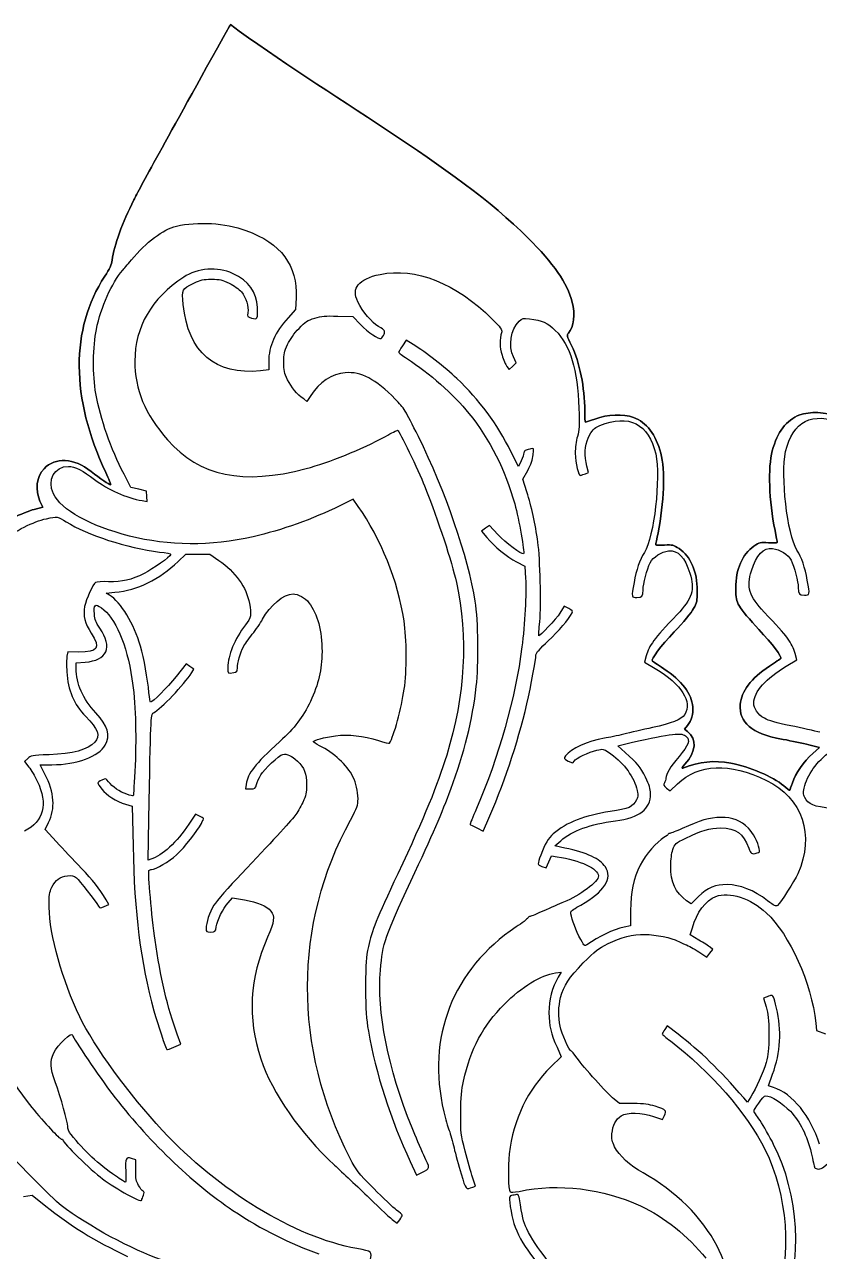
# Model space of a CAD drawing. Extents: x 6.8 to 53.1, y 2.5 to 44.2.
# Drawn here: x 25.82 to 30.57, y 25.34 to 32.66 of the extents above; entities that cross this region are included whole.
import ezdxf

# ---------------------------------------------------------------- set-up
doc = ezdxf.new("R2010")
doc.units = 0
doc.layers.add('Layer_1', color=7, linetype='CONTINUOUS')

msp = doc.modelspace()

# ---------------------------------------------------------------- linework, layer by layer
at = {"layer": 'Layer_1', "color": 1}
for p, q in [((27.445118, 31.029545), (27.442246, 30.960618)), ((27.442246, 30.960618), (27.397013, 30.911076)), ((27.69426, 30.921128), (27.783291, 30.918256)), ((27.783291, 30.918256), (27.828524, 30.871587)), ((28.10136, 30.778248), (28.079103, 30.743785)), ((28.143722, 30.751683), (28.10136, 30.778248)), ((28.079103, 30.743785), (28.079103, 30.743785)), ((28.75832, 30.643266), (28.741089, 30.67773)), ((27.281417, 30.600905), (27.233311, 30.595161)), ((27.281417, 30.649728), (27.281417, 30.600905)), ((28.702317, 30.621009), (28.716677, 30.603059)), ((28.716677, 30.603059), (28.737499, 30.623163)), ((28.737499, 30.623163), (28.75832, 30.643266)), ((27.509737, 30.412792), (27.490351, 30.427152)), ((27.532713, 30.448691), (27.509737, 30.412792)), ((28.771244, 30.023642), (28.726729, 30.112672)), ((28.78704, 30.058105), (28.771244, 30.023642)), ((29.189114, 29.98846), (29.17978, 30.025796)), ((26.459319, 29.89943), (26.418394, 29.978408)), ((28.79781, 29.947535), (28.826529, 30.000666)), ((28.821503, 29.872146), (28.79781, 29.947535)), ((29.170446, 29.98128), (29.189114, 29.98846)), ((26.505988, 29.887942), (26.459319, 29.89943)), ((26.552658, 29.876454), (26.505988, 29.887942)), ((26.554811, 29.84558), (26.552658, 29.876454)), ((25.916948, 29.817646), (25.933462, 29.781753)), ((25.933462, 29.781752), (25.916948, 29.817646)), ((26.526092, 29.820451), (26.556965, 29.815425)), ((26.556965, 29.815425), (26.554811, 29.84558)), ((27.784727, 29.829785), (27.702158, 29.788141)), ((27.815601, 29.785269), (27.784727, 29.829785)), ((25.933462, 29.781753), (25.882486, 29.768101)), ((25.882486, 29.768101), (25.933462, 29.781752)), ((26.073759, 29.694085), (26.073759, 29.694085)), ((28.575233, 29.655313), (28.551539, 29.638799)), ((28.598927, 29.671827), (28.575233, 29.655313)), ((28.64775, 29.618696), (28.598927, 29.671827)), ((28.551539, 29.638799), (28.582413, 29.600746)), ((26.741489, 29.457148), (26.786722, 29.500946)), ((26.786722, 29.500946), (26.859239, 29.500946)), ((26.859239, 29.500946), (26.931038, 29.500946)), ((26.931038, 29.500946), (26.984169, 29.46361)), ((28.759756, 29.454994), (28.809298, 29.429147)), ((28.809298, 29.429147), (28.813606, 29.355912)), ((26.312131, 29.269035), (26.363826, 29.274061)), ((26.331517, 29.256829), (26.312131, 29.269035)), ((29.044798, 29.190056), (29.01895, 29.149849)), ((29.071364, 29.176414), (29.044798, 29.190056)), ((26.083093, 28.917938), (26.078067, 28.892809)), ((26.149148, 28.91722), (26.083093, 28.917938)), ((26.132634, 28.852601), (26.185765, 28.856909)), ((26.132634, 28.819574), (26.132634, 28.852601)), ((26.788158, 28.846139), (26.728565, 28.77075)), ((26.811852, 28.831062), (26.788158, 28.846139)), ((29.533749, 28.893527), (29.522979, 28.856191)), ((29.522979, 28.856191), (29.587598, 28.818138)), ((30.367334, 28.832498), (30.431953, 28.870551)), ((30.431953, 28.870551), (30.421183, 28.907886)), ((26.835545, 28.815266), (26.811852, 28.831062)), ((26.822621, 28.794444), (26.835545, 28.815266)), ((29.761064, 28.457816), (29.779014, 28.479365)), ((29.779014, 28.479365), (29.761064, 28.457815)), ((29.779732, 28.442734), (29.761064, 28.457816)), ((29.761064, 28.457815), (29.779732, 28.442733)), ((29.774275, 28.411756), (29.774275, 28.411756)), ((29.363585, 28.357189), (29.444, 28.376574)), ((29.408101, 28.316981), (29.363585, 28.357189)), ((30.503472, 28.363045), (30.566641, 28.347963)), ((30.566641, 28.347963), (30.503472, 28.363045)), ((30.566641, 28.347963), (30.526433, 28.312067)), ((30.526433, 28.312068), (30.566641, 28.347963)), ((25.844002, 28.282518), (25.825334, 28.264568)), ((25.825334, 28.264568), (25.850464, 28.230823)), ((25.946675, 28.189179), (25.918673, 28.244464)), ((25.918673, 28.244464), (25.988318, 28.244464)), ((27.147153, 28.127432), (27.142845, 28.100867)), ((29.675911, 28.087943), (29.720426, 28.130304)), ((27.142845, 28.100867), (27.172282, 28.100867)), ((29.654371, 28.105174), (29.675911, 28.087943)), ((26.427727, 28.008964), (26.467935, 27.997476)), ((26.467935, 27.997476), (26.472243, 27.759822)), ((25.947393, 27.858904), (25.968214, 27.900548)), ((26.561991, 27.675817), (26.566299, 27.918497)), ((26.844879, 27.949371), (26.804672, 27.88906)), ((26.867855, 27.937883), (26.844879, 27.949371)), ((28.560155, 27.848852), (28.581695, 27.897676)), ((26.01632, 27.784233), (25.947393, 27.858904)), ((28.522102, 27.868238), (28.560155, 27.848852)), ((28.988077, 27.76054), (29.023258, 27.791413)), ((29.04767, 27.747616), (28.988077, 27.76054)), ((26.578505, 27.680843), (26.561991, 27.675817)), ((28.952177, 27.665047), (28.968691, 27.700229)), ((28.968691, 27.700229), (29.002437, 27.695203)), ((28.911252, 27.637763), (28.936382, 27.629148)), ((28.936382, 27.629148), (28.952177, 27.665047)), ((29.846074, 27.458266), (29.800841, 27.413751)), ((26.300643, 27.399391), (26.327209, 27.411597)), ((26.327209, 27.411597), (26.311413, 27.43888)), ((27.040172, 27.421649), (27.064584, 27.450368)), ((27.064584, 27.450368), (27.137101, 27.438162)), ((29.800841, 27.413751), (29.774275, 27.433137)), ((29.439692, 27.374979), (29.438974, 27.283795)), ((29.438974, 27.283795), (29.401639, 27.275179)), ((29.796533, 27.229228), (29.808739, 27.271589)), ((29.84751, 27.198354), (29.796533, 27.229228)), ((29.846792, 27.128709), (29.894897, 27.097118)), ((29.894897, 27.097118), (29.912847, 27.119375)), ((29.912847, 27.119375), (29.930797, 27.142351)), ((29.930797, 27.142351), (29.914283, 27.155275)), ((28.991667, 27.002343), (29.02613, 27.006651)), ((29.02613, 27.006651), (29.008181, 26.977213)), ((30.275432, 26.867361), (30.275432, 26.867361)), ((30.248866, 26.858027), (30.23307, 26.852283)), ((30.23307, 26.852283), (30.248866, 26.79987)), ((29.658679, 26.686428), (29.644319, 26.665606)), ((29.724016, 26.636169), (29.658679, 26.686428)), ((30.545396, 26.702942), (30.549704, 26.659144)), ((30.549704, 26.659144), (30.602117, 26.639758)), ((26.716359, 26.560062), (26.756566, 26.578011)), ((26.756566, 26.578011), (26.735027, 26.637605)), ((29.026848, 26.502623), (28.965101, 26.441593)), ((29.001719, 26.558626), (29.026848, 26.502623)), ((30.263226, 26.328869), (30.287637, 26.397796)), ((30.291945, 26.319535), (30.263226, 26.328869)), ((29.373637, 26.223325), (29.342046, 26.24989)), ((29.456924, 26.222607), (29.373637, 26.223325)), ((30.13686, 26.231223), (30.11532, 26.256352)), ((30.156963, 26.263532), (30.13686, 26.231223)), ((29.577546, 26.145782), (29.629959, 26.127832)), ((29.629959, 26.127832), (29.642165, 26.152244)), ((26.488038, 25.888024), (26.462909, 25.895922)), ((26.488038, 25.826277), (26.488038, 25.888024)), ((28.125772, 25.876536), (28.163825, 25.795403)), ((28.163825, 25.795403), (28.194699, 25.811199)), ((28.51564, 25.730784), (28.49769, 25.783197)), ((28.499126, 25.724322), (28.51564, 25.730784)), ((25.818873, 25.667601), (25.871286, 25.676217)), ((25.871286, 25.676217), (25.951701, 25.611598)), ((28.737499, 25.676217), (28.737499, 25.676217)), ((28.025971, 25.524721), (28.048229, 25.508925)), ((28.048229, 25.508925), (28.063307, 25.529747))]:
    msp.add_line(p, q, dxfattribs=at)
for points in [[(27.052604, 32.661093), (27.050971, 32.658103), (27.046272, 32.649744), (27.04492, 32.647248)], [(27.044921, 32.647248), (27.046273, 32.649744), (27.05097, 32.658103), (27.052603, 32.661093)], [(27.052603, 32.661093), (27.617851, 32.242095), (28.398712, 31.816991), (28.82552, 31.390802)], [(28.82552, 31.390802), (28.398712, 31.816991), (27.617852, 32.242095), (27.052604, 32.661093)], [(27.04492, 32.647248), (26.658641, 31.951515), (26.509283, 31.679398), (26.476974, 31.615497)], [(26.476974, 31.615497), (26.509283, 31.679398), (26.658642, 31.951515), (27.044921, 32.647248)], [(26.476974, 31.615497), (26.408047, 31.478362), (26.360666, 31.345526), (26.347742, 31.255059)], [(26.347742, 31.255059), (26.360666, 31.345526), (26.408047, 31.478362), (26.476974, 31.615497)], [(26.730719, 31.458184), (26.857085, 31.487622), (27.02294, 31.47757), (27.144999, 31.432337)], [(26.462191, 31.256429), (26.550504, 31.362692), (26.652458, 31.439516), (26.730719, 31.458184)], [(27.144999, 31.432337), (27.355369, 31.35623), (27.453016, 31.224838), (27.445118, 31.029545)], [(29.091904, 31.005233), (29.060313, 31.121547), (28.984195, 31.232126), (28.82552, 31.390802)], [(28.82552, 31.390802), (28.984195, 31.232126), (29.060313, 31.121547), (29.091904, 31.005233)], [(26.253256, 30.841431), (26.282694, 30.979285), (26.344441, 31.117139), (26.410496, 31.194682)], [(26.347742, 31.255059), (26.344152, 31.229212), (26.331952, 31.202654), (26.303232, 31.158857)], [(26.303232, 31.158857), (26.331952, 31.202654), (26.344152, 31.229212), (26.347742, 31.255059)], [(26.410496, 31.194682), (26.415522, 31.201144), (26.439215, 31.229146), (26.462191, 31.256429)], [(27.06602, 31.175296), (26.978425, 31.217658), (26.854931, 31.208324), (26.774516, 31.154475)], [(27.945557, 31.17027), (28.155209, 31.214786), (28.402198, 31.116421), (28.614005, 30.903896)], [(26.303232, 31.158857), (26.098605, 30.845096), (26.100744, 30.432238), (26.308962, 29.989239)], [(26.308962, 29.989239), (26.100744, 30.432239), (26.098605, 30.845096), (26.303232, 31.158857)], [(26.774516, 31.154475), (26.579941, 31.023801), (26.483731, 30.858663), (26.483013, 30.653318)], [(26.771644, 30.991491), (26.76231, 31.081958), (26.763028, 31.082676), (26.835545, 31.118575)], [(26.835545, 31.118575), (26.876471, 31.138679), (26.890112, 31.141551), (26.940372, 31.141551)], [(26.940372, 31.141551), (26.991349, 31.141551), (27.003555, 31.138679), (27.045916, 31.117857)], [(27.045916, 31.117857), (27.074636, 31.104215), (27.104073, 31.082676), (27.119151, 31.065444)], [(27.214644, 30.972823), (27.210336, 31.066162), (27.164384, 31.128627), (27.06602, 31.175296)], [(27.813447, 31.006569), (27.772521, 31.08842), (27.816319, 31.142987), (27.945557, 31.17027)], [(27.119151, 31.065444), (27.147153, 31.032417), (27.163666, 30.978567), (27.156486, 30.941232)], [(27.233311, 30.595161), (26.961911, 30.566442), (26.801082, 30.704295), (26.771644, 30.991491)], [(27.178744, 30.90964), (27.213926, 30.898871), (27.218234, 30.905332), (27.214644, 30.972823)], [(27.936941, 30.859381), (27.896733, 30.883793), (27.843602, 30.946258), (27.813447, 31.006569)], [(29.091904, 31.005233), (29.110572, 30.93487), (29.100512, 30.854453), (29.069638, 30.819989)], [(29.069639, 30.81999), (29.100513, 30.854454), (29.110572, 30.93487), (29.091904, 31.005233)], [(27.156486, 30.941232), (27.152179, 30.918974), (27.153614, 30.917538), (27.178744, 30.90964)], [(27.397013, 30.911076), (27.318752, 30.825636), (27.281417, 30.741631), (27.281417, 30.649728)], [(27.46235, 30.847893), (27.501121, 30.888819), (27.512609, 30.895999), (27.556406, 30.908922)], [(27.556406, 30.908922), (27.59805, 30.921846), (27.618871, 30.924), (27.69426, 30.921128)], [(28.614005, 30.903896), (28.664264, 30.853637), (28.675034, 30.839277), (28.671444, 30.827072)], [(28.774834, 30.890255), (28.79422, 30.908922), (28.798528, 30.90964), (28.837299, 30.905332)], [(28.837299, 30.905332), (28.910534, 30.897435), (28.947152, 30.880921), (28.990949, 30.836405)], [(26.250384, 30.459461), (26.230998, 30.566442), (26.232434, 30.744503), (26.253256, 30.841431)], [(27.394141, 30.752401), (27.409219, 30.783274), (27.43363, 30.818456), (27.46235, 30.847893)], [(27.828524, 30.871587), (27.875912, 30.822764), (27.936223, 30.782556), (27.952018, 30.7883)], [(27.96925, 30.81343), (27.97643, 30.83497), (27.975712, 30.835687), (27.936941, 30.859381)], [(28.671444, 30.827072), (28.657802, 30.78112), (28.65852, 30.735887), (28.673598, 30.6885)], [(28.741089, 30.67773), (28.709497, 30.741631), (28.725293, 30.842867), (28.774834, 30.890255)], [(28.990949, 30.836405), (29.080698, 30.747375), (29.124495, 30.602341), (29.131675, 30.371866)], [(29.087586, 30.746052), (29.059585, 30.803492), (29.058869, 30.807785), (29.069639, 30.81999)], [(29.069638, 30.819989), (29.058869, 30.807784), (29.059584, 30.803493), (29.087585, 30.746053)], [(27.371165, 30.646138), (27.371165, 30.69568), (27.374755, 30.710039), (27.394141, 30.752401)], [(27.952018, 30.7883), (27.957762, 30.790454), (27.964942, 30.801942), (27.96925, 30.81343)], [(28.404352, 30.548492), (28.331117, 30.618137), (28.21911, 30.705013), (28.143722, 30.751683)], [(28.079103, 30.743785), (28.066897, 30.725117), (28.056845, 30.707167), (28.056845, 30.705013)], [(28.056845, 30.705013), (28.056845, 30.702859), (28.079821, 30.685628), (28.10854, 30.66696)], [(28.673598, 30.6885), (28.681496, 30.661216), (28.695137, 30.631061), (28.702317, 30.621009)], [(29.087585, 30.746053), (29.137126, 30.644099), (29.166578, 30.496894), (29.166578, 30.35545)], [(29.166578, 30.35545), (29.166578, 30.496894), (29.137127, 30.644098), (29.087586, 30.746052)], [(26.483013, 30.653318), (26.481577, 30.484591), (26.543324, 30.336685), (26.678306, 30.183035)], [(27.394141, 30.54203), (27.374755, 30.582237), (27.371165, 30.596597), (27.371165, 30.646138)], [(28.10854, 30.66696), (28.237778, 30.583673), (28.384966, 30.452281), (28.475433, 30.340993)], [(27.490351, 30.427152), (27.450144, 30.455153), (27.415681, 30.496797), (27.394141, 30.54203)], [(27.738058, 30.583673), (27.660515, 30.577211), (27.582254, 30.526234), (27.532713, 30.448691)], [(28.036741, 30.425716), (27.918991, 30.54562), (27.832832, 30.590853), (27.738058, 30.583673)], [(28.726729, 30.112672), (28.64416, 30.279246), (28.537898, 30.422126), (28.404352, 30.548492)], [(26.418394, 29.978408), (26.339415, 30.129904), (26.278386, 30.305093), (26.250384, 30.459461)], [(28.174595, 30.202421), (28.095616, 30.361815), (28.089154, 30.371866), (28.036741, 30.425716)], [(28.475433, 30.340993), (28.600363, 30.186625), (28.694419, 30.001384), (28.748987, 29.800347)], [(29.131675, 30.371866), (29.135265, 30.265604), (29.133829, 30.24191), (29.123059, 30.203139)], [(29.170876, 30.288696), (29.168722, 30.288696), (29.166578, 30.318833), (29.166578, 30.35545)], [(29.166578, 30.35545), (29.166578, 30.318833), (29.168722, 30.288696), (29.170876, 30.288696)], [(29.226887, 30.307359), (29.198886, 30.297308), (29.173748, 30.288696), (29.170876, 30.288696)], [(29.170876, 30.288696), (29.173748, 30.288696), (29.198885, 30.297308), (29.226887, 30.307359)], [(29.45664, 30.317408), (29.398482, 30.338948), (29.301558, 30.335362), (29.226887, 30.307359)], [(29.226887, 30.307359), (29.301557, 30.335362), (29.398482, 30.338947), (29.45664, 30.317407)], [(29.256605, 30.267758), (29.427486, 30.340993), (29.551698, 30.27781), (29.589752, 30.099749)], [(29.620331, 30.103453), (29.590176, 30.215453), (29.535618, 30.287252), (29.45664, 30.317408)], [(29.45664, 30.317407), (29.535618, 30.287251), (29.590176, 30.215454), (29.620331, 30.103454)], [(30.448891, 30.331774), (30.369912, 30.301618), (30.315352, 30.229804), (30.285196, 30.117798)], [(30.285196, 30.117798), (30.315352, 30.229804), (30.369912, 30.301618), (30.448891, 30.331774)], [(30.36518, 30.114108), (30.403234, 30.29217), (30.527446, 30.355353), (30.698327, 30.282118)], [(30.678647, 30.321704), (30.603976, 30.349706), (30.507048, 30.353313), (30.448891, 30.331774)], [(30.448891, 30.331774), (30.507048, 30.353313), (30.603976, 30.349706), (30.678647, 30.321704)], [(27.977866, 30.203857), (28.014484, 30.223961), (28.046793, 30.240474), (28.050383, 30.240474)], [(28.050383, 30.240474), (28.058999, 30.240474), (28.174595, 30.002102), (28.211213, 29.908045)], [(29.187678, 30.193805), (29.211372, 30.243346), (29.219987, 30.251962), (29.256605, 30.267758)], [(26.678306, 30.183035), (26.870727, 29.965485), (27.126331, 29.911635), (27.503993, 30.011436)], [(27.503993, 30.011436), (27.643283, 30.048771), (27.832832, 30.125596), (27.977866, 30.203857)], [(28.513486, 29.22093), (28.472561, 29.480124), (28.333989, 29.880762), (28.174595, 30.202421)], [(29.123059, 30.203139), (29.115161, 30.175855), (29.110135, 30.136366), (29.110135, 30.103338)], [(29.17978, 30.025796), (29.163984, 30.086825), (29.166856, 30.151444), (29.187678, 30.193805)], [(28.803554, 30.105492), (28.803554, 30.099031), (28.796374, 30.077491), (28.78704, 30.058105)], [(28.816478, 30.121288), (28.809298, 30.119134), (28.803554, 30.111954), (28.803554, 30.105492)], [(28.845915, 30.129186), (28.836581, 30.127032), (28.822939, 30.122724), (28.816478, 30.121288)], [(28.826529, 30.000666), (28.845915, 30.036565), (28.855967, 30.066003), (28.858839, 30.094005)], [(28.858839, 30.094005), (28.863147, 30.134212), (28.863147, 30.134212), (28.845915, 30.129186)], [(29.110135, 30.103338), (29.110853, 30.041591), (29.129521, 29.966203), (29.143163, 29.971228)], [(29.589752, 30.099749), (29.620625, 29.953997), (29.580418, 29.605054), (29.522261, 29.510997)], [(29.620331, 30.103454), (29.646897, 30.002935), (29.639717, 29.806927), (29.603817, 29.628866)], [(29.603817, 29.628865), (29.639717, 29.806927), (29.646897, 30.002934), (29.620331, 30.103453)], [(30.285196, 30.117798), (30.258631, 30.01728), (30.265811, 29.821272), (30.30171, 29.643212)], [(30.30171, 29.643211), (30.265811, 29.821271), (30.258631, 30.01728), (30.285196, 30.117798)], [(30.432671, 29.525357), (30.374514, 29.619414), (30.334307, 29.968357), (30.36518, 30.114108)], [(25.941362, 30.010788), (26.008134, 30.081869), (26.118699, 30.075406), (26.222808, 29.994274)], [(26.222808, 29.994274), (26.118699, 30.075407), (26.008135, 30.081869), (25.941363, 30.010788)], [(25.997652, 29.861376), (25.957444, 29.943227), (26.002678, 30.025078), (26.0874, 30.025078)], [(26.0874, 30.025078), (26.124736, 30.025078), (26.174995, 29.99923), (26.243204, 29.946817)], [(25.916948, 29.817646), (25.886074, 29.882983), (25.896847, 29.96412), (25.941362, 30.010788)], [(25.941363, 30.010788), (25.896848, 29.96412), (25.886075, 29.882983), (25.916948, 29.817646)], [(26.33841, 29.91528), (26.330527, 29.91528), (26.275939, 29.952631), (26.222808, 29.994274)], [(26.222808, 29.994274), (26.275939, 29.95263), (26.330527, 29.915281), (26.33841, 29.915281)], [(26.243204, 29.946817), (26.322183, 29.885788), (26.432035, 29.836246), (26.526092, 29.820451)], [(26.308962, 29.989239), (26.328348, 29.948313), (26.341282, 29.91528), (26.33841, 29.91528)], [(26.33841, 29.915281), (26.341282, 29.915281), (26.328348, 29.948314), (26.308962, 29.989239)], [(29.143163, 29.971228), (29.147471, 29.972664), (29.160394, 29.97769), (29.170446, 29.98128)], [(28.211213, 29.908045), (28.295935, 29.693367), (28.37276, 29.459302), (28.400762, 29.332218)], [(28.88684, 29.572744), (28.871763, 29.681879), (28.848787, 29.785987), (28.821503, 29.872146)], [(26.450703, 29.609362), (26.216639, 29.668955), (26.043603, 29.765166), (25.997652, 29.861376)], [(28.748987, 29.800347), (28.774834, 29.707008), (28.809298, 29.511715), (28.8014, 29.503817)], [(25.882486, 29.768101), (25.854485, 29.760921), (25.797762, 29.737947), (25.756119, 29.717125)], [(25.756119, 29.717125), (25.797762, 29.737947), (25.854484, 29.760922), (25.882486, 29.768101)], [(25.95529, 29.712752), (26.019909, 29.727112), (26.022781, 29.726394), (26.073759, 29.694085)], [(27.702158, 29.788141), (27.549227, 29.712034), (27.356087, 29.643107), (27.188078, 29.605054)], [(28.089154, 29.102462), (28.053255, 29.339398), (27.949865, 29.596438), (27.815601, 29.785269)], [(25.675275, 29.57059), (25.775793, 29.643825), (25.87703, 29.695521), (25.95529, 29.712752)], [(26.073759, 29.694085), (26.198689, 29.615106), (26.435625, 29.538281), (26.630918, 29.513869)], [(27.188078, 29.605054), (26.932474, 29.547615), (26.686921, 29.549051), (26.450703, 29.609362)], [(28.582413, 29.600746), (28.625492, 29.547615), (28.700881, 29.485868), (28.759756, 29.454994)], [(28.8014, 29.503817), (28.792784, 29.494484), (28.694419, 29.568437), (28.64775, 29.618696)], [(29.603817, 29.628866), (29.596637, 29.592249), (29.59019, 29.559212), (29.59019, 29.55634)], [(29.59019, 29.55634), (29.59019, 29.559212), (29.596637, 29.592248), (29.603817, 29.628865)], [(30.30171, 29.643212), (30.30889, 29.606593), (30.315345, 29.573578), (30.315345, 29.570705)], [(30.315345, 29.570706), (30.315345, 29.573579), (30.30889, 29.606593), (30.30171, 29.643211)], [(26.630918, 29.513869), (26.668972, 29.508843), (26.699127, 29.503099), (26.698409, 29.49951)], [(28.898328, 29.098872), (28.907662, 29.202262), (28.9012, 29.472944), (28.88684, 29.572744)], [(29.522261, 29.510997), (29.493541, 29.465046), (29.474156, 29.408325), (29.460514, 29.3315)], [(29.556724, 29.449968), (29.574674, 29.484432), (29.623497, 29.515305), (29.667295, 29.520331)], [(29.642596, 29.554907), (29.613876, 29.552753), (29.59019, 29.553467), (29.59019, 29.55634)], [(29.59019, 29.55634), (29.59019, 29.553467), (29.613876, 29.552754), (29.642596, 29.554907)], [(29.730183, 29.534074), (29.69572, 29.557049), (29.692137, 29.557779), (29.642596, 29.554907)], [(29.642596, 29.554907), (29.692137, 29.557779), (29.69572, 29.557049), (29.730183, 29.534074)], [(29.667295, 29.520331), (29.72258, 29.526793), (29.764223, 29.482996), (29.794379, 29.386785)], [(29.837889, 29.28351), (29.837889, 29.396234), (29.798392, 29.488123), (29.730183, 29.534074)], [(29.730183, 29.534074), (29.798392, 29.488123), (29.837889, 29.396234), (29.837889, 29.28351)], [(30.175344, 29.548441), (30.107135, 29.50249), (30.067638, 29.410547), (30.067638, 29.297856)], [(30.067638, 29.297855), (30.067638, 29.410546), (30.107135, 29.502489), (30.175344, 29.548441)], [(30.160553, 29.401145), (30.190709, 29.497356), (30.232352, 29.541153), (30.287637, 29.534691)], [(30.263649, 29.569251), (30.21339, 29.572124), (30.209807, 29.571417), (30.175344, 29.548441)], [(30.175344, 29.548441), (30.209807, 29.571416), (30.21339, 29.572124), (30.263649, 29.569251)], [(30.263649, 29.569251), (30.291651, 29.567098), (30.315345, 29.567834), (30.315345, 29.570706)], [(30.315345, 29.570705), (30.315345, 29.567833), (30.291651, 29.567098), (30.263649, 29.569251)], [(30.287637, 29.534691), (30.331435, 29.529665), (30.380258, 29.498792), (30.398208, 29.464328)], [(30.494418, 29.34586), (30.480777, 29.422685), (30.461391, 29.479406), (30.432671, 29.525357)], [(26.363826, 29.274061), (26.499526, 29.286267), (26.628764, 29.34945), (26.741489, 29.457148)], [(26.698409, 29.49951), (26.692665, 29.48515), (26.589993, 29.411915), (26.539016, 29.386067)], [(26.984169, 29.46361), (27.082534, 29.396119), (27.148589, 29.303498), (27.166538, 29.207288)], [(29.514363, 29.288421), (29.514363, 29.32073), (29.539493, 29.414787), (29.556724, 29.449968)], [(30.398208, 29.464328), (30.41544, 29.429147), (30.440569, 29.33509), (30.440569, 29.302781)], [(26.539016, 29.386067), (26.459319, 29.346578), (26.40906, 29.33509), (26.326491, 29.336526)], [(28.813606, 29.355912), (28.819349, 29.274779), (28.80858, 29.076614), (28.792066, 28.948094)], [(29.794379, 29.386785), (29.824534, 29.290575), (29.807303, 29.23529), (29.717554, 29.140515)], [(30.237378, 29.154875), (30.14763, 29.249649), (30.130398, 29.304934), (30.160553, 29.401145)], [(26.248948, 29.332936), (26.233152, 29.322884), (26.191509, 29.2317), (26.183611, 29.189338)], [(26.326491, 29.336526), (26.288437, 29.337962), (26.253974, 29.335808), (26.248948, 29.332936)], [(28.400762, 29.332218), (28.472561, 29.004815), (28.453175, 28.660898), (28.343323, 28.301904)], [(29.460514, 29.3315), (29.444718, 29.241751), (29.444718, 29.242469), (29.477746, 29.242469)], [(29.477746, 29.242469), (29.508619, 29.242469), (29.514363, 29.249649), (29.514363, 29.288421)], [(29.816342, 29.176523), (29.835728, 29.211705), (29.837889, 29.221045), (29.837889, 29.28351)], [(29.837889, 29.28351), (29.837889, 29.221045), (29.835728, 29.211704), (29.816342, 29.176522)], [(30.067638, 29.297856), (30.067638, 29.235391), (30.069807, 29.226069), (30.089192, 29.190888)], [(30.089192, 29.190888), (30.069807, 29.22607), (30.067638, 29.235391), (30.067638, 29.297855)], [(30.440569, 29.302781), (30.440569, 29.264009), (30.446313, 29.256829), (30.477187, 29.256829)], [(30.477187, 29.256829), (30.510214, 29.256829), (30.510214, 29.256111), (30.494418, 29.34586)], [(26.516758, 28.951684), (26.478705, 29.083794), (26.39829, 29.216622), (26.331517, 29.256829)], [(27.244799, 29.113231), (27.289314, 29.1958), (27.371165, 29.264009), (27.42645, 29.264009)], [(27.42645, 29.264009), (27.455888, 29.264009), (27.500403, 29.239597), (27.521225, 29.211596)], [(27.521225, 29.211596), (27.57292, 29.144105), (27.599486, 29.042868), (27.599486, 28.919374)], [(28.519948, 28.711157), (28.535026, 28.840395), (28.531436, 29.104615), (28.513486, 29.22093)], [(26.183611, 29.189338), (26.172841, 29.132617), (26.183611, 29.08882), (26.2231, 29.029227)], [(26.241768, 29.144105), (26.23746, 29.200108), (26.246076, 29.207288), (26.283412, 29.18144)], [(26.274078, 29.059382), (26.249666, 29.094564), (26.243922, 29.109641), (26.241768, 29.144105)], [(26.283412, 29.18144), (26.365262, 29.124719), (26.435625, 28.961736), (26.465781, 28.757827)], [(27.166538, 29.207288), (27.179462, 29.138361), (27.17659, 29.123283), (27.142127, 29.078768)], [(29.01895, 29.149849), (28.995975, 29.113949), (28.898328, 29.009123), (28.892584, 29.014149)], [(28.948588, 28.983993), (29.012489, 29.043586), (29.070646, 29.111077), (29.091467, 29.150567)], [(29.091467, 29.150567), (29.097211, 29.160619), (29.092903, 29.165645), (29.071364, 29.176414)], [(29.717554, 29.140515), (29.573238, 28.988301), (29.553134, 28.961018), (29.533749, 28.893527)], [(29.70076, 29.037242), (29.752455, 29.092527), (29.804854, 29.154984), (29.816342, 29.176523)], [(29.816342, 29.176522), (29.804854, 29.154983), (29.752455, 29.092527), (29.70076, 29.037243)], [(30.089192, 29.190888), (30.101398, 29.169348), (30.153079, 29.106871), (30.204774, 29.051587)], [(30.204774, 29.051587), (30.153079, 29.106871), (30.101398, 29.169349), (30.089192, 29.190888)], [(30.421183, 28.907886), (30.401798, 28.975377), (30.381694, 29.002661), (30.237378, 29.154875)], [(27.142127, 29.078768), (27.078226, 28.994763), (27.0373, 28.896399), (27.0373, 28.825318)], [(27.18377, 29.022765), (27.20531, 29.050048), (27.233311, 29.090974), (27.244799, 29.113231)], [(28.089872, 28.695362), (28.105668, 28.79947), (28.10495, 28.999071), (28.089154, 29.102462)], [(28.892584, 29.014149), (28.891866, 29.015585), (28.89402, 29.053638), (28.898328, 29.098872)], [(26.2231, 29.029227), (26.279822, 28.94235), (26.261872, 28.915066), (26.149148, 28.91722)], [(26.185765, 28.856909), (26.318593, 28.866961), (26.352339, 28.944504), (26.274078, 29.059382)], [(27.130639, 28.948094), (27.137819, 28.961736), (27.161512, 28.995481), (27.18377, 29.022765)], [(29.70076, 29.037243), (29.620345, 28.953238), (29.560021, 28.872813), (29.570073, 28.86348)], [(29.570073, 28.86348), (29.560021, 28.872813), (29.620345, 28.953237), (29.70076, 29.037242)], [(30.204774, 29.051587), (30.285189, 28.967583), (30.345507, 28.887179), (30.335456, 28.877846)], [(30.335456, 28.877846), (30.345507, 28.88718), (30.285189, 28.967583), (30.204774, 29.051587)], [(26.567017, 28.673822), (26.559837, 28.757827), (26.53758, 28.879885), (26.516758, 28.951684)], [(27.094739, 28.821728), (27.094739, 28.849729), (27.112689, 28.91363), (27.130639, 28.948094)], [(27.599486, 28.919374), (27.598768, 28.81024), (27.578664, 28.724081), (27.530559, 28.622845)], [(28.792066, 28.948094), (28.753294, 28.64223), (28.654212, 28.291134), (28.520666, 27.983116)], [(28.875353, 28.900707), (28.875353, 28.910758), (28.900482, 28.93876), (28.948588, 28.983993)], [(26.078067, 28.892809), (26.075195, 28.878449), (26.075195, 28.836088), (26.077349, 28.798034)], [(28.821503, 28.607767), (28.846633, 28.716183), (28.875353, 28.872705), (28.875353, 28.900707)], [(29.637563, 28.817538), (29.601663, 28.841949), (29.570796, 28.862757), (29.570073, 28.86348)], [(29.570073, 28.86348), (29.570796, 28.862757), (29.601663, 28.841949), (29.637563, 28.817538)], [(30.335456, 28.877846), (30.334738, 28.877126), (30.303864, 28.856295), (30.267965, 28.831882)], [(30.267965, 28.831882), (30.303864, 28.856294), (30.334738, 28.877127), (30.335456, 28.877846)], [(26.077349, 28.798034), (26.083093, 28.690336), (26.11971, 28.604895), (26.189355, 28.533814)], [(26.250384, 28.553918), (26.172123, 28.63864), (26.133352, 28.727671), (26.132634, 28.819574)], [(26.728565, 28.77075), (26.673998, 28.70326), (26.590711, 28.617819), (26.577069, 28.617819)], [(26.593583, 28.553918), (26.64097, 28.579765), (26.775234, 28.720491), (26.822621, 28.794444)], [(27.0373, 28.825318), (27.0373, 28.787982), (27.0373, 28.787982), (27.072482, 28.794444)], [(27.072482, 28.794444), (27.091867, 28.798752), (27.094739, 28.802342), (27.094739, 28.821728)], [(29.587598, 28.818138), (29.744838, 28.724799), (29.811611, 28.619255), (29.762787, 28.543866)], [(29.811331, 28.589934), (29.804861, 28.668911), (29.746697, 28.745021), (29.637563, 28.817538)], [(29.637563, 28.817538), (29.746697, 28.745021), (29.804861, 28.668912), (29.811331, 28.589934)], [(30.267965, 28.831882), (30.158112, 28.758681), (30.100666, 28.683258), (30.094204, 28.603562)], [(30.094204, 28.603562), (30.100666, 28.683258), (30.158112, 28.75868), (30.267965, 28.831882)], [(30.174913, 28.614229), (30.174913, 28.67813), (30.250302, 28.762853), (30.367334, 28.832498)], [(26.465781, 28.757827), (26.486602, 28.619973), (26.493064, 28.434732), (26.484449, 28.240874)], [(28.367734, 28.098713), (28.447431, 28.311955), (28.49769, 28.515146), (28.519948, 28.711157)], [(26.577069, 28.617819), (26.574915, 28.617819), (26.569889, 28.642948), (26.567017, 28.673822)], [(28.002996, 28.373702), (28.027407, 28.41391), (28.073359, 28.583355), (28.089872, 28.695362)], [(26.306387, 28.361497), (26.338697, 28.422526), (26.323619, 28.474221), (26.250384, 28.553918)], [(26.566299, 27.918497), (26.577069, 28.516582), (26.577787, 28.54602), (26.593583, 28.553918)], [(27.530559, 28.622845), (27.484608, 28.527352), (27.436502, 28.464169), (27.34819, 28.383754)], [(28.581695, 27.897676), (28.680778, 28.115944), (28.7655, 28.367959), (28.821503, 28.607767)], [(29.779014, 28.479365), (29.804143, 28.508802), (29.814877, 28.546135), (29.811331, 28.589934)], [(29.811331, 28.589934), (29.814877, 28.546136), (29.804143, 28.508803), (29.779014, 28.479365)], [(30.094204, 28.603562), (30.089896, 28.55043), (30.107142, 28.508791), (30.148068, 28.472898)], [(30.148068, 28.472898), (30.107142, 28.508791), (30.089896, 28.55043), (30.094204, 28.603562)], [(30.238096, 28.522326), (30.197889, 28.545302), (30.174913, 28.578329), (30.174913, 28.614229)], [(26.189355, 28.533814), (26.263308, 28.459143), (26.278386, 28.415346), (26.24464, 28.378728)], [(29.762787, 28.543866), (29.743402, 28.515146), (29.683808, 28.490735), (29.571802, 28.466323)], [(30.395336, 28.477093), (30.307741, 28.495043), (30.264662, 28.507248), (30.238096, 28.522326)], [(30.569807, 28.438321), (30.54037, 28.446219), (30.461391, 28.463451), (30.395336, 28.477093)], [(27.547073, 28.382318), (27.547073, 28.390934), (27.614564, 28.408884), (27.679901, 28.4175)], [(27.679901, 28.4175), (27.756007, 28.427552), (27.846474, 28.416782), (27.935505, 28.38878)], [(29.399485, 28.426834), (29.362149, 28.4175), (29.310454, 28.40673), (29.284606, 28.402422)], [(29.571802, 28.466323), (29.514363, 28.454117), (29.43682, 28.436168), (29.399485, 28.426834)], [(29.444, 28.376574), (29.685962, 28.433296), (29.746274, 28.439757), (29.774275, 28.411756)], [(29.774275, 28.411756), (29.796533, 28.389498), (29.785763, 28.362215), (29.729042, 28.294006)], [(29.764647, 28.248875), (29.83142, 28.322828), (29.837171, 28.3975), (29.779732, 28.442734)], [(29.779732, 28.442733), (29.837171, 28.397499), (29.83142, 28.322827), (29.764647, 28.248874)], [(30.148068, 28.472898), (30.188993, 28.436281), (30.237816, 28.417615), (30.35054, 28.396075)], [(30.35054, 28.396075), (30.237816, 28.417615), (30.188993, 28.436281), (30.148068, 28.472898)], [(26.24464, 28.378728), (26.202279, 28.333495), (26.113966, 28.309083), (25.971086, 28.304057)], [(25.988318, 28.244464), (26.134788, 28.245182), (26.270488, 28.294724), (26.306387, 28.361497)], [(27.34819, 28.383754), (27.193822, 28.24231), (27.15864, 28.197077), (27.147153, 28.127432)], [(27.585126, 28.357907), (27.564304, 28.368677), (27.547073, 28.379446), (27.547073, 28.382318)], [(27.784009, 28.173383), (27.74811, 28.24231), (27.668413, 28.316981), (27.585126, 28.357907)], [(27.935505, 28.38878), (27.970686, 28.377292), (28.000842, 28.37083), (28.002996, 28.373702)], [(29.284606, 28.402422), (29.181934, 28.384472), (29.085005, 28.341393), (29.052696, 28.297596)], [(29.102955, 28.266004), (29.114443, 28.283954), (29.19055, 28.320571), (29.237937, 28.331341)], [(29.237937, 28.331341), (29.275991, 28.339957), (29.278145, 28.339239), (29.307582, 28.319853)], [(30.35054, 28.396075), (30.400082, 28.38674), (30.468291, 28.371661), (30.503472, 28.363045)], [(30.503472, 28.363045), (30.468291, 28.371662), (30.400082, 28.38674), (30.35054, 28.396075)], [(30.480059, 28.120252), (30.50088, 28.197795), (30.564781, 28.279646), (30.64735, 28.334213)], [(25.971086, 28.304057), (25.868414, 28.300468), (25.86267, 28.29975), (25.844002, 28.282518)], [(27.234029, 28.183435), (27.255569, 28.219335), (27.341728, 28.300468), (27.366139, 28.306211)], [(27.366139, 28.306211), (27.388397, 28.312673), (27.419988, 28.297596), (27.452298, 28.266722)], [(27.452298, 28.266722), (27.494659, 28.225079), (27.507583, 28.192769), (27.507583, 28.125996)], [(28.343323, 28.301904), (28.285883, 28.115944), (28.214803, 27.943627), (28.051819, 27.594684)], [(29.052696, 28.297596), (29.04049, 28.281082), (29.04049, 28.281082), (29.067774, 28.266722)], [(29.067774, 28.266722), (29.094339, 28.25308), (29.095775, 28.25308), (29.102955, 28.266004)], [(29.307582, 28.319853), (29.390151, 28.265286), (29.454052, 28.183435), (29.474874, 28.105892)], [(29.529441, 28.169794), (29.498567, 28.232259), (29.48349, 28.250926), (29.408101, 28.316981)], [(29.729042, 28.294006), (29.675193, 28.229387), (29.650781, 28.189179), (29.650781, 28.165486)], [(29.720426, 28.130304), (29.84751, 28.252362), (30.028443, 28.258824), (30.250302, 28.151126)], [(30.037497, 28.253909), (29.936979, 28.272577), (29.853692, 28.263952), (29.751737, 28.223744)], [(29.751737, 28.223744), (29.853692, 28.263952), (29.936979, 28.272577), (30.037497, 28.25391)], [(30.4051, 28.13759), (30.422332, 28.190721), (30.474738, 28.2654), (30.526433, 28.312068)], [(30.526433, 28.312067), (30.474738, 28.265399), (30.422332, 28.190721), (30.4051, 28.13759)], [(25.850464, 28.230823), (25.864824, 28.212873), (25.887081, 28.175537), (25.900005, 28.147536)], [(25.968214, 27.900548), (26.009858, 27.983116), (26.003396, 28.077173), (25.946675, 28.189179)], [(26.484449, 28.240874), (26.479423, 28.14251), (26.475115, 28.059941), (26.473679, 28.058505)], [(29.751737, 28.223744), (29.741686, 28.220154), (29.745979, 28.228053), (29.764647, 28.248875)], [(29.764647, 28.248874), (29.745979, 28.228053), (29.741686, 28.220154), (29.751737, 28.223744)], [(30.037497, 28.25391), (30.150939, 28.23237), (30.28735, 28.174212), (30.353405, 28.118926)], [(30.353405, 28.118925), (30.28735, 28.174211), (30.150939, 28.232369), (30.037497, 28.253909)], [(25.900005, 28.147536), (25.96606, 28.008964), (25.940213, 27.905573), (25.824616, 27.848134)], [(26.286284, 28.152562), (26.272642, 28.146818), (26.261872, 28.13892), (26.261872, 28.136048)], [(26.261872, 28.136048), (26.261872, 28.133176), (26.272642, 28.116662), (26.285566, 28.099431)], [(26.325773, 28.143228), (26.310695, 28.16405), (26.309977, 28.16405), (26.286284, 28.152562)], [(26.434907, 28.068557), (26.393264, 28.082199), (26.348031, 28.113072), (26.325773, 28.143228)], [(27.172282, 28.100867), (27.199566, 28.100867), (27.202438, 28.102303), (27.2089, 28.125996)], [(27.2089, 28.125996), (27.21249, 28.140356), (27.223977, 28.166204), (27.234029, 28.183435)], [(27.507583, 28.125996), (27.507583, 28.076455), (27.504711, 28.062095), (27.484608, 28.019734)], [(27.814165, 28.040555), (27.813447, 28.089379), (27.803395, 28.134612), (27.784009, 28.173383)], [(29.558878, 28.071429), (29.558878, 28.102303), (29.552416, 28.123124), (29.529441, 28.169794)], [(29.642165, 28.136766), (29.634267, 28.123842), (29.635703, 28.120252), (29.654371, 28.105174)], [(29.650781, 28.165486), (29.650781, 28.157588), (29.646473, 28.144664), (29.642165, 28.136766)], [(30.250302, 28.151126), (30.465699, 28.045581), (30.539652, 27.825877), (30.437697, 27.594684)], [(30.353405, 28.118926), (30.372791, 28.10313), (30.38858, 28.090928), (30.389298, 28.092364)], [(30.389298, 28.092364), (30.38858, 28.090928), (30.372791, 28.10313), (30.353405, 28.118925)], [(30.4051, 28.13759), (30.397203, 28.114614), (30.390734, 28.093799), (30.389298, 28.092364)], [(30.389298, 28.092364), (30.390734, 28.093799), (30.397203, 28.114614), (30.4051, 28.13759)], [(30.479341, 28.049171), (30.468571, 28.072147), (30.468571, 28.077173), (30.480059, 28.120252)], [(26.285566, 28.099431), (26.313567, 28.062813), (26.371724, 28.026196), (26.427727, 28.008964)], [(26.473679, 28.058505), (26.472243, 28.057787), (26.455011, 28.061377), (26.434907, 28.068557)], [(27.769649, 27.914907), (27.810575, 27.990296), (27.814165, 28.000348), (27.814165, 28.040555)], [(28.13008, 27.550887), (28.260754, 27.830903), (28.315321, 27.956551), (28.367734, 28.098713)], [(29.349944, 27.909881), (29.494977, 27.928549), (29.559596, 27.978808), (29.558878, 28.071429)], [(29.474874, 28.105892), (29.486361, 28.062813), (29.486361, 28.057787), (29.475592, 28.03553)], [(30.64376, 27.982398), (30.532472, 27.995322), (30.498726, 28.008246), (30.479341, 28.049171)], [(27.484608, 28.019734), (27.471684, 27.99245), (27.450862, 27.956551), (27.437938, 27.940755)], [(28.520666, 27.983116), (28.498408, 27.932139), (28.481177, 27.88906), (28.482613, 27.888342)], [(29.31907, 27.965167), (29.164702, 27.942909), (29.059158, 27.901266), (28.978743, 27.832339)], [(29.475592, 28.03553), (29.455488, 27.993168), (29.428204, 27.980962), (29.31907, 27.965167)], [(26.732155, 27.707408), (26.780978, 27.752642), (26.855649, 27.846698), (26.880061, 27.894086)], [(26.892266, 27.924959), (26.89083, 27.925677), (26.880061, 27.932139), (26.867855, 27.937883)], [(26.880061, 27.894086), (26.887958, 27.909881), (26.893702, 27.923523), (26.892266, 27.924959)], [(27.437938, 27.940755), (27.407783, 27.901984), (27.29075, 27.774899), (27.119151, 27.594684)], [(27.766777, 25.895922), (27.427168, 26.56078), (27.428604, 27.289539), (27.769649, 27.914907)], [(29.023258, 27.791413), (29.090749, 27.851006), (29.199166, 27.889778), (29.349944, 27.909881)], [(29.978184, 27.930703), (29.912129, 27.929985), (29.853254, 27.912753), (29.74771, 27.86393)], [(30.142604, 27.866802), (30.098806, 27.910599), (30.047829, 27.930703), (29.978184, 27.930703)], [(26.804672, 27.88906), (26.735027, 27.784233), (26.643842, 27.700229), (26.578505, 27.680843)], [(28.482613, 27.888342), (28.483331, 27.887624), (28.50128, 27.87829), (28.522102, 27.868238)], [(28.978743, 27.832339), (28.948588, 27.806491), (28.92992, 27.774899), (28.90479, 27.705972)], [(29.665141, 27.829467), (29.665141, 27.826595), (29.653653, 27.817979), (29.639293, 27.810081)], [(29.675193, 27.835211), (29.669449, 27.835211), (29.665141, 27.833057), (29.665141, 27.829467)], [(29.74771, 27.86393), (29.713246, 27.848134), (29.680219, 27.835211), (29.675193, 27.835211)], [(29.770685, 27.807209), (29.86546, 27.854596), (29.909975, 27.86752), (29.977466, 27.86752)], [(29.977466, 27.86752), (30.067933, 27.86752), (30.113166, 27.835211), (30.144758, 27.747616)], [(30.207941, 27.744026), (30.200043, 27.782797), (30.170605, 27.838082), (30.142604, 27.866802)], [(26.162789, 27.627712), (26.120428, 27.672945), (26.054373, 27.743308), (26.01632, 27.784233)], [(26.472243, 27.759822), (26.480141, 27.359902), (26.516758, 27.066244), (26.596455, 26.776176)], [(29.289632, 27.634892), (29.256605, 27.685151), (29.184088, 27.718178), (29.04767, 27.747616)], [(29.639293, 27.810081), (29.59765, 27.787823), (29.528005, 27.70669), (29.497849, 27.646379)], [(29.692424, 27.738282), (29.70463, 27.773463), (29.706066, 27.774899), (29.770685, 27.807209)], [(30.144758, 27.747616), (30.156963, 27.712434), (30.162707, 27.708844), (30.195017, 27.718178)], [(26.582813, 27.619814), (26.607225, 27.619814), (26.688357, 27.667201), (26.732155, 27.707408)], [(28.90479, 27.705972), (28.883251, 27.648533), (28.883251, 27.647815), (28.911252, 27.637763)], [(29.002437, 27.695203), (29.136701, 27.675817), (29.248707, 27.624122), (29.248707, 27.581042)], [(29.679501, 27.639917), (29.680219, 27.679407), (29.684526, 27.716024), (29.692424, 27.738282)], [(30.195017, 27.718178), (30.210095, 27.721768), (30.211531, 27.725358), (30.207941, 27.744026)], [(26.311413, 27.43888), (26.268334, 27.509243), (26.23387, 27.553041), (26.162789, 27.627712)], [(26.603635, 27.197636), (26.583531, 27.334054), (26.560555, 27.601864), (26.567017, 27.612634)], [(26.567017, 27.612634), (26.569889, 27.616942), (26.576351, 27.619814), (26.582813, 27.619814)], [(29.143163, 27.407289), (29.283171, 27.48555), (29.334866, 27.567401), (29.289632, 27.634892)], [(29.497849, 27.646379), (29.457642, 27.564529), (29.44041, 27.484114), (29.439692, 27.374979)], [(29.774275, 27.433137), (29.707502, 27.481242), (29.679501, 27.542989), (29.679501, 27.639917)], [(25.9876, 27.513551), (26.008422, 27.556631), (26.038577, 27.57817), (26.081657, 27.582478)], [(26.081657, 27.582478), (26.107504, 27.584632), (26.118992, 27.58176), (26.13407, 27.569555)], [(26.13407, 27.569555), (26.15202, 27.555913), (26.246076, 27.434573), (26.26618, 27.400109)], [(27.119151, 27.594684), (27.043762, 27.514987), (26.970527, 27.430983), (26.954731, 27.405853)], [(28.051819, 27.594684), (27.921863, 27.316822), (27.897451, 27.257947), (27.875912, 27.160301)], [(27.947711, 27.019575), (27.962788, 27.184712), (27.97284, 27.21415), (28.13008, 27.550887)], [(29.248707, 27.581042), (29.248707, 27.546579), (29.138855, 27.46401), (29.04049, 27.424521)], [(30.016955, 27.529347), (29.945157, 27.530065), (29.900641, 27.511397), (29.846074, 27.458266)], [(30.257482, 27.433137), (30.173477, 27.497038), (30.093062, 27.528629), (30.016955, 27.529347)], [(30.437697, 27.594684), (30.417593, 27.550887), (30.335025, 27.420931), (30.316357, 27.405135)], [(25.971804, 27.393647), (25.971086, 27.470472), (25.97324, 27.483396), (25.9876, 27.513551)], [(29.808739, 27.271589), (29.83315, 27.361338), (29.889153, 27.436009), (29.949465, 27.458984)], [(29.949465, 27.458984), (30.029161, 27.48914), (30.156963, 27.447496), (30.249584, 27.361338)], [(26.154173, 26.740277), (26.050783, 26.955674), (25.97324, 27.2321), (25.971804, 27.393647)], [(26.26618, 27.400109), (26.274078, 27.387185), (26.274796, 27.387185), (26.300643, 27.399391)], [(26.954731, 27.405853), (26.927448, 27.361338), (26.908062, 27.303899), (26.908062, 27.266563)], [(26.968373, 27.278051), (26.974835, 27.31754), (27.007863, 27.384313), (27.040172, 27.421649)], [(27.137101, 27.438162), (27.21608, 27.425239), (27.270647, 27.402263), (27.295058, 27.371389)], [(29.04049, 27.424521), (29.014643, 27.413751), (28.961511, 27.390775), (28.922022, 27.372825)], [(29.08357, 27.3678), (29.08357, 27.371389), (29.110135, 27.389339), (29.143163, 27.407289)], [(30.316357, 27.405135), (30.307741, 27.397955), (30.296971, 27.403699), (30.257482, 27.433137)], [(27.295058, 27.371389), (27.31947, 27.340516), (27.314444, 27.306052), (27.274955, 27.215586)], [(28.827247, 27.329746), (28.824375, 27.324002), (28.792784, 27.300309), (28.756884, 27.276615)], [(28.841607, 27.339798), (28.836581, 27.339798), (28.830119, 27.33549), (28.827247, 27.329746)], [(28.922022, 27.372825), (28.882533, 27.354876), (28.846633, 27.339798), (28.841607, 27.339798)], [(29.132393, 27.222766), (29.105109, 27.275179), (29.08357, 27.340516), (29.08357, 27.3678)], [(30.249584, 27.361338), (30.39031, 27.229228), (30.518112, 26.944904), (30.545396, 26.702942)], [(26.908062, 27.266563), (26.908062, 27.247895), (26.910216, 27.246459), (26.936064, 27.246459)], [(26.936064, 27.246459), (26.963347, 27.246459), (26.964065, 27.247177), (26.968373, 27.278051)], [(28.756884, 27.276615), (28.379222, 27.023883), (28.220546, 26.618219), (28.326091, 26.173065)], [(29.401639, 27.275179), (29.334866, 27.260819), (29.252297, 27.22133), (29.17978, 27.170353)], [(26.735027, 26.637605), (26.679742, 26.787664), (26.634508, 26.982239), (26.603635, 27.197636)], [(27.274955, 27.215586), (27.16582, 26.970034), (27.152896, 26.734533), (27.234747, 26.488981)], [(27.875912, 27.160301), (27.860834, 27.09281), (27.859398, 27.066962), (27.859398, 26.916184)], [(29.17978, 27.170353), (29.164702, 27.160301), (29.163266, 27.161737), (29.132393, 27.222766)], [(29.15824, 27.061936), (29.230039, 27.135171), (29.245117, 27.147377), (29.306146, 27.177532)], [(29.306146, 27.177532), (29.383689, 27.215586), (29.450462, 27.2321), (29.528723, 27.2321)], [(29.528723, 27.2321), (29.584008, 27.2321), (29.693142, 27.209842), (29.71899, 27.193328)], [(29.71899, 27.193328), (29.726888, 27.18902), (29.748428, 27.178968), (29.766377, 27.172506)], [(29.766377, 27.172506), (29.784327, 27.165327), (29.820226, 27.145941), (29.846792, 27.128709)], [(29.914283, 27.155275), (29.905667, 27.162455), (29.875512, 27.18184), (29.84751, 27.198354)], [(28.136542, 26.078291), (27.991508, 26.439439), (27.925453, 26.771151), (27.947711, 27.019575)], [(29.02254, 26.855155), (29.041208, 26.926954), (29.0728, 26.975059), (29.15824, 27.061936)], [(28.687957, 26.816384), (28.789912, 26.919056), (28.906226, 26.990137), (28.991667, 27.002343)], [(29.008181, 26.977213), (28.972999, 26.916184), (28.952895, 26.839359), (28.952895, 26.765407)], [(27.859398, 26.916184), (27.860116, 26.775458), (27.862988, 26.731661), (27.875912, 26.654118)], [(30.275432, 26.867361), (30.269688, 26.865207), (30.257482, 26.860899), (30.248866, 26.858027)], [(30.310613, 26.79269), (30.294817, 26.862335), (30.289791, 26.872387), (30.275432, 26.867361)], [(25.518753, 26.855155), (25.5805, 26.641194), (25.716918, 26.386308), (25.868414, 26.200349)], [(28.443123, 26.357589), (28.485484, 26.55001), (28.558001, 26.686428), (28.687957, 26.816384)], [(29.019668, 26.684992), (29.008899, 26.738123), (29.009617, 26.804896), (29.02254, 26.855155)], [(30.248866, 26.79987), (30.26179, 26.756073), (30.264662, 26.729507), (30.264662, 26.636169)], [(26.64815, 26.062495), (26.450703, 26.27502), (26.236742, 26.568678), (26.154173, 26.740277)], [(26.596455, 26.776176), (26.61943, 26.695044), (26.666818, 26.552164), (26.673998, 26.544984)], [(28.952895, 26.765407), (28.953613, 26.687146), (28.965101, 26.637605), (29.001719, 26.558626)], [(30.287637, 26.397796), (30.335025, 26.530624), (30.342923, 26.658426), (30.310613, 26.79269)], [(25.999088, 26.52488), (26.022063, 26.573703), (26.111094, 26.657708), (26.111094, 26.630425)], [(27.875912, 26.654118), (27.918273, 26.408566), (28.010894, 26.120652), (28.125772, 25.876536)], [(29.08357, 26.537804), (29.074954, 26.53565), (29.029002, 26.641912), (29.019668, 26.684992)], [(29.644319, 26.665606), (29.635703, 26.654118), (29.629241, 26.641912), (29.629241, 26.638323)], [(26.111094, 26.630425), (26.111094, 26.618937), (26.28054, 26.368359), (26.345159, 26.283636)], [(29.629241, 26.638323), (29.629959, 26.635451), (29.651499, 26.616783), (29.677347, 26.596679)], [(29.677347, 26.596679), (29.914283, 26.4179), (30.132552, 26.167322), (30.242404, 25.947617)], [(30.11532, 26.256352), (29.966696, 26.427952), (29.856844, 26.534932), (29.724016, 26.636169)], [(30.264662, 26.636169), (30.264662, 26.541394), (30.262508, 26.516264), (30.248148, 26.467441)], [(26.007704, 26.352563), (25.977548, 26.437286), (25.975394, 26.474621), (25.999088, 26.52488)], [(26.673998, 26.544984), (26.675434, 26.543548), (26.694819, 26.55001), (26.716359, 26.560062)], [(29.120905, 26.494725), (29.103673, 26.519136), (29.087159, 26.538522), (29.08357, 26.537804)], [(27.234747, 26.488981), (27.303674, 26.283636), (27.467376, 26.046699), (27.674157, 25.855714)], [(28.965101, 26.441593), (28.825093, 26.305893), (28.741089, 26.129268), (28.716677, 25.923923)], [(29.342046, 26.24989), (29.298966, 26.284354), (29.159676, 26.439439), (29.120905, 26.494725)], [(30.248148, 26.467441), (30.230198, 26.405694), (30.189273, 26.314509), (30.156963, 26.263532)], [(28.427327, 26.165886), (28.427327, 26.262814), (28.430917, 26.302304), (28.443123, 26.357589)], [(26.082375, 26.086907), (26.082375, 26.114908), (26.042885, 26.255634), (26.007704, 26.352563)], [(26.345159, 26.283636), (26.554093, 26.009364), (26.825493, 25.747298), (27.068174, 25.58575)], [(30.566935, 25.979926), (30.514522, 26.148654), (30.406824, 26.281482), (30.291945, 26.319535)], [(29.586162, 26.206811), (29.549545, 26.219017), (29.521543, 26.222607), (29.456924, 26.222607)], [(30.174913, 26.179527), (30.174913, 26.180963), (30.187837, 26.201785), (30.204351, 26.226197)], [(30.204351, 26.226197), (30.221582, 26.252044), (30.238814, 26.269994), (30.245994, 26.269994)], [(30.245994, 26.269994), (30.276868, 26.269994), (30.347231, 26.224761), (30.393182, 26.176655)], [(25.868414, 26.200349), (25.942367, 26.109882), (26.033551, 26.011518), (26.044321, 26.011518)], [(28.326091, 26.173065), (28.335425, 26.133576), (28.349785, 26.084035), (28.357682, 26.063213)], [(28.453175, 25.939719), (28.427327, 26.040237), (28.426609, 26.047417), (28.427327, 26.165886)], [(29.329122, 26.042391), (29.33343, 26.092651), (29.352815, 26.129986), (29.384407, 26.149372)], [(29.384407, 26.149372), (29.421742, 26.173065), (29.505747, 26.17163), (29.577546, 26.145782)], [(29.642165, 26.152244), (29.656525, 26.182399), (29.655089, 26.183835), (29.586162, 26.206811)], [(30.212249, 26.12137), (30.192145, 26.151526), (30.174913, 26.178091), (30.174913, 26.179527)], [(30.393182, 26.176655), (30.452057, 26.11419), (30.491546, 26.035212), (30.517394, 25.928231)], [(26.102478, 26.038802), (26.089554, 26.054597), (26.082375, 26.072547), (26.082375, 26.086907)], [(27.807703, 25.35743), (27.432912, 25.427793), (26.982015, 25.702065), (26.64815, 26.062495)], [(28.206905, 25.914589), (28.187519, 25.956233), (28.155927, 26.029468), (28.136542, 26.078291)], [(28.357682, 26.063213), (28.366298, 26.042391), (28.379222, 25.995004), (28.38712, 25.959105)], [(30.293381, 25.979208), (30.269688, 26.026596), (30.23307, 26.090497), (30.212249, 26.12137)], [(26.043603, 25.615188), (25.991908, 25.654677), (25.749946, 25.901666), (25.675993, 25.989978)], [(26.044321, 26.011518), (26.049347, 26.011518), (26.053655, 26.008646), (26.053655, 26.005056)], [(26.053655, 26.005056), (26.053655, 25.98926), (26.220228, 25.826277), (26.289155, 25.774581)], [(26.368134, 25.791095), (26.26618, 25.86074), (26.181457, 25.939719), (26.102478, 26.038802)], [(29.344918, 25.965567), (29.32984, 25.997158), (29.32625, 26.011518), (29.329122, 26.042391)], [(28.38712, 25.959105), (28.395018, 25.922487), (28.413686, 25.852842), (28.428763, 25.803301)], [(28.49769, 25.783197), (28.488356, 25.811917), (28.468253, 25.88228), (28.453175, 25.939719)], [(28.716677, 25.923923), (28.708061, 25.844944), (28.710215, 25.70709), (28.720985, 25.696321)], [(29.515081, 25.809045), (29.438256, 25.851406), (29.370047, 25.913871), (29.344918, 25.965567)], [(30.242404, 25.947617), (30.376668, 25.679807), (30.403234, 25.315786), (30.308459, 25.045104)], [(30.35082, 24.984793), (30.467853, 25.285631), (30.445595, 25.679807), (30.293381, 25.979208)], [(30.517394, 25.928231), (30.527446, 25.885152), (30.537498, 25.845662), (30.538216, 25.841354)], [(26.462909, 25.895922), (26.429163, 25.905973), (26.426291, 25.898794), (26.428445, 25.819097)], [(27.674157, 25.855714), (27.720108, 25.813353), (27.813447, 25.72504), (27.880938, 25.659703)], [(27.908221, 25.716424), (27.813447, 25.811917), (27.802677, 25.825559), (27.766777, 25.895922)], [(28.194699, 25.811199), (28.246394, 25.837047), (28.245676, 25.832739), (28.206905, 25.914589)], [(30.562627, 25.832021), (30.580577, 25.832021), (30.596373, 25.844226), (30.65453, 25.902384)], [(26.289155, 25.774581), (26.375314, 25.709962), (26.518194, 25.631702), (26.523938, 25.646779)], [(26.427009, 25.753042), (26.424855, 25.753042), (26.399008, 25.770274), (26.368134, 25.791095)], [(26.428445, 25.819097), (26.429881, 25.783197), (26.429163, 25.753042), (26.427009, 25.753042)], [(26.50527, 25.735092), (26.49091, 25.759504), (26.488038, 25.773863), (26.488038, 25.826277)], [(28.428763, 25.803301), (28.458201, 25.707808), (28.456765, 25.708526), (28.499126, 25.724322)], [(29.955926, 25.372508), (29.870486, 25.540517), (29.705348, 25.704219), (29.515081, 25.809045)], [(30.538216, 25.841354), (30.539652, 25.836329), (30.550421, 25.832021), (30.562627, 25.832021)], [(26.531836, 25.700629), (26.526092, 25.703501), (26.513886, 25.719296), (26.50527, 25.735092)], [(26.53399, 25.675499), (26.539734, 25.690577), (26.539016, 25.696321), (26.531836, 25.700629)], [(28.043921, 25.587904), (28.025253, 25.601546), (27.964224, 25.659703), (27.908221, 25.716424)], [(28.720985, 25.696321), (28.726011, 25.692013), (28.744679, 25.692731), (28.774834, 25.699193)], [(28.774834, 25.699193), (29.011053, 25.748734), (29.275273, 25.717142), (29.500003, 25.612316)], [(26.523938, 25.646779), (26.525374, 25.651805), (26.5304, 25.664729), (26.53399, 25.675499)], [(27.880938, 25.659703), (27.947711, 25.594366), (28.013048, 25.533337), (28.025971, 25.524721)], [(28.737499, 25.676217), (28.713805, 25.672627), (28.713087, 25.667601), (28.727447, 25.580724)], [(28.7655, 25.680525), (28.760474, 25.679807), (28.748269, 25.677653), (28.737499, 25.676217)], [(28.777706, 25.654677), (28.775552, 25.669037), (28.769808, 25.680525), (28.7655, 25.680525)], [(28.820785, 25.47518), (28.799964, 25.518977), (28.792784, 25.548415), (28.777706, 25.654677)], [(25.951701, 25.611598), (26.095298, 25.495284), (26.24105, 25.405535), (26.439215, 25.310042)], [(26.642406, 25.291375), (26.467217, 25.349532), (26.206587, 25.490976), (26.043603, 25.615188)], [(27.068174, 25.58575), (27.241927, 25.470154), (27.408501, 25.386149), (27.580818, 25.326556)], [(28.078385, 25.557031), (28.078385, 25.559903), (28.062589, 25.574262), (28.043921, 25.587904)], [(28.063307, 25.529747), (28.071923, 25.541235), (28.078385, 25.553441), (28.078385, 25.557031)], [(28.727447, 25.580724), (28.738935, 25.508925), (28.757602, 25.46082), (28.79781, 25.391893)], [(29.500003, 25.612316), (29.640729, 25.546261), (29.782891, 25.432101), (29.889153, 25.300709)], [(29.177626, 25.031463), (28.980897, 25.231782), (28.873917, 25.366046), (28.820785, 25.47518)], [(27.887399, 25.284913), (27.896733, 25.34307), (27.900323, 25.340198), (27.807703, 25.35743)], [(28.79781, 25.391893), (28.862429, 25.284195), (29.02254, 25.093928), (29.151778, 24.972588)], [(30.034905, 25.171471), (30.032033, 25.198036), (29.99039, 25.305017), (29.955926, 25.372508)]]:
    msp.add_open_spline(points, degree=3, dxfattribs=at)

doc.saveas('drawing.dxf')
